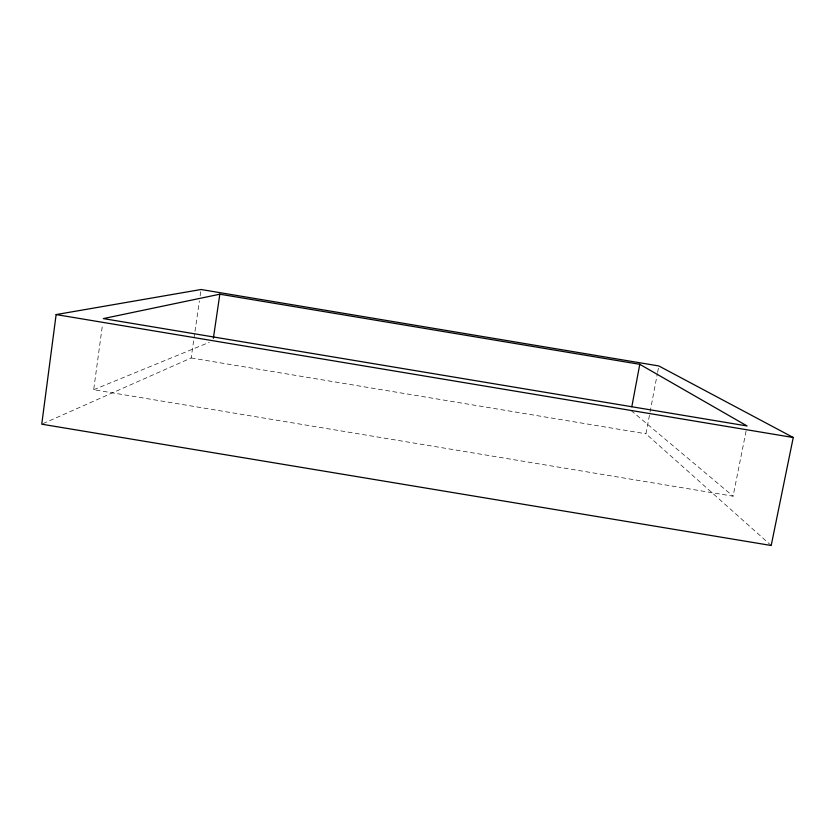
<?xml version="1.0" encoding="UTF-8"?>
<svg xmlns="http://www.w3.org/2000/svg" width="835" height="835" viewBox="0 0 835 835"><rect width="100%" height="100%" fill="white"/><g stroke="black" fill="none" stroke-linecap="round" stroke-linejoin="round"><path stroke-width="0.63" stroke-dasharray="4.17 3.13" d="M746.072 431.079L733.088 496.188L93.677 389.736L102.465 324.951M42.94 423.669L191.142 357.975L194.805 332.612M194.993 331.349L199.398 300.913M200.129 295.84L201.047 289.505M771.196 545.495L645.935 433.783L649.828 413.304M650.068 412.031L657.364 373.621M657.604 372.347L658.575 367.223M93.677 389.736L209.387 342.287M191.142 357.975L645.935 433.783M631.103 410.528L733.088 496.188"/><path stroke-width="1.25" d="M56.133 314.576L41.75 424.19L771.196 545.495L793.25 437.509L658.815 365.949L201.047 289.505L56.133 314.576L793.25 437.509M213.374 338.279L219.835 294.202L639.787 364.321L747.095 425.975L103.331 318.594L219.835 294.202M631.803 406.781L639.787 364.321"/></g></svg>
